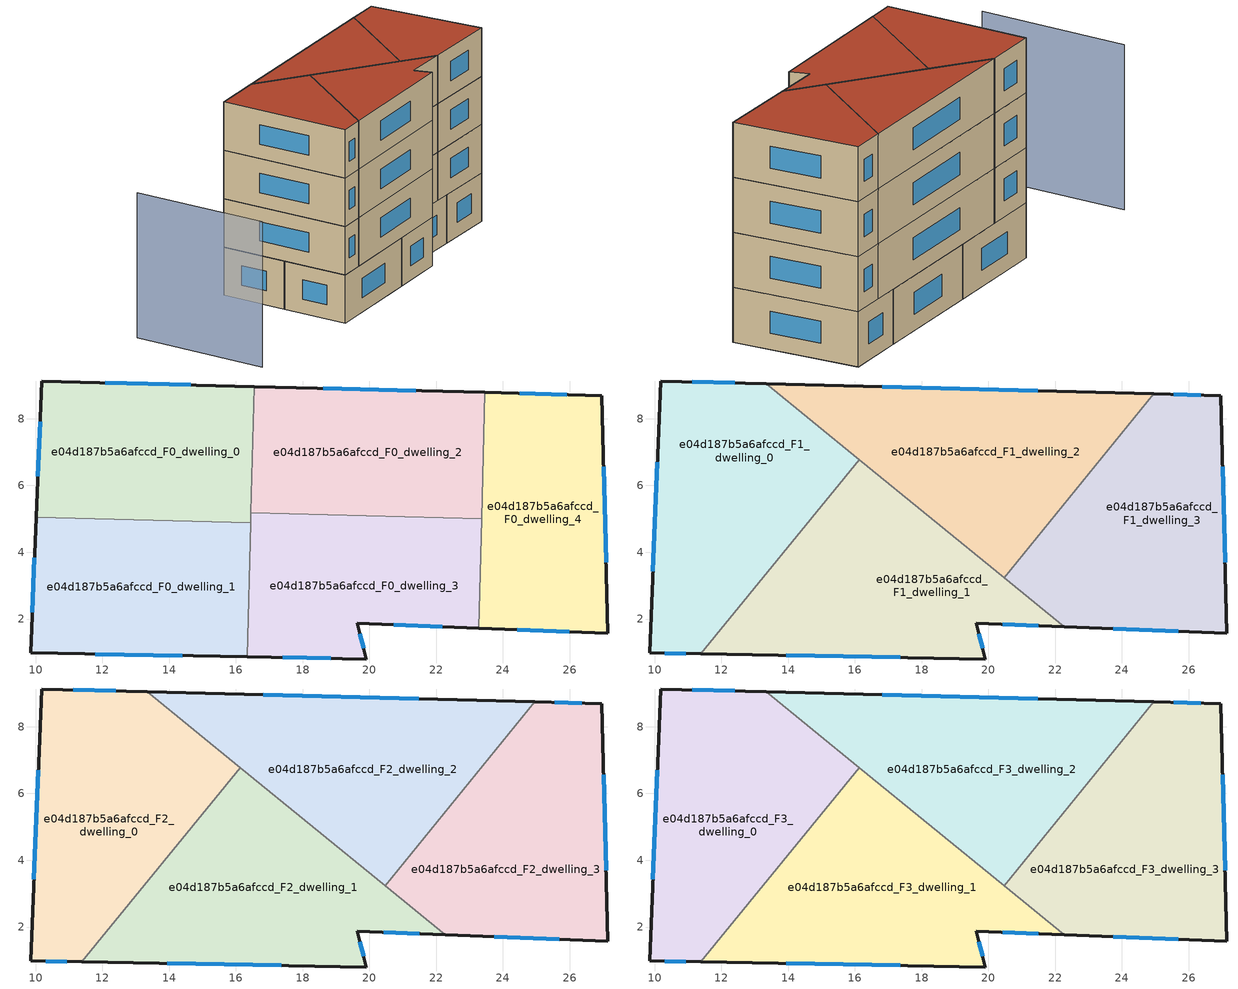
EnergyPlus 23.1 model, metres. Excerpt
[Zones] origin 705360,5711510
e04d187b5a6afccd_F0_dwelling_0
 floor ground (EU_floor_Construction): 16.44,4.88 16.55,8.96 10.19,9.13 10.02,5.05 z0
 wall outside (EU_wall_Construction): 10.02,5.05 10.19,9.13 16.55,8.96 z0:3
 wall to e04d187b5a6afccd_F0_dwelling_1 (EU_wall_Construction): 16.44,4.88 10.02,5.05 z0:3
 wall to e04d187b5a6afccd_F0_dwelling_2 (EU_wall_Construction): 16.55,8.96 16.45,5.19 z0:3
 wall to e04d187b5a6afccd_F0_dwelling_3 (EU_wall_Construction): 16.45,5.19 16.44,4.88 z0:3
 window (EU_Window_Construction): 10.07,6.27 10.14,7.91 / 12.09,9.08 14.64,9.01 z0.9:2.1
 ceiling adiabatic (EU_roof_Construction): 16.55,8.96 16.48,6.49 13.34,9.05 z3
e04d187b5a6afccd_F0_dwelling_1
 floor ground (EU_floor_Construction): 16.34,0.87 16.44,4.88 10.02,5.05 9.85,0.99 z0
 wall outside (EU_wall_Construction): 16.34,0.87 9.85,0.99 10.02,5.05 z0:3
 wall to e04d187b5a6afccd_F0_dwelling_3 (EU_wall_Construction): 16.44,4.88 16.34,0.87 z0:3
 window (EU_Window_Construction): 9.9,2.2 9.97,3.83 / 14.4,0.9 11.79,0.95 z0.9:2.1
e04d187b5a6afccd_F0_dwelling_2
 floor ground (EU_floor_Construction): 23.36,5.01 23.46,8.79 16.55,8.96 16.45,5.19 z0
 wall outside (EU_wall_Construction): 16.55,8.96 23.46,8.79 z0:3
 wall to e04d187b5a6afccd_F0_dwelling_3 (EU_wall_Construction): 23.36,5.01 16.45,5.19 z0:3
 wall to e04d187b5a6afccd_F0_dwelling_4 (EU_wall_Construction): 23.46,8.79 23.36,5.01 z0:3
 window (EU_Window_Construction): 18.62,8.91 21.39,8.84 z0.9:2.1
e04d187b5a6afccd_F0_dwelling_3
 floor ground (EU_floor_Construction): 23.28,1.73 23.36,5.01 16.45,5.19 16.34,0.87 19.9,0.8 19.64,1.87 z0
 wall outside (EU_wall_Construction): 23.28,1.73 19.64,1.87 19.9,0.8 16.34,0.87 z0:3
 wall to e04d187b5a6afccd_F0_dwelling_4 (EU_wall_Construction): 23.36,5.01 23.28,1.73 z0:3
 window (EU_Window_Construction): 19.72,1.55 19.82,1.12 / 18.84,0.82 17.41,0.85 / 22.19,1.77 20.73,1.83 z0.9:2.1
e04d187b5a6afccd_F0_dwelling_4
 floor ground (EU_floor_Construction): 27.15,1.58 26.95,8.7 23.46,8.79 23.28,1.73 z0
 wall outside (EU_wall_Construction): 23.46,8.79 26.95,8.7 27.15,1.58 23.28,1.73 z0:3
 window (EU_Window_Construction): 24.51,8.76 25.91,8.72 / 27.01,6.56 27.09,3.71 / 25.99,1.62 24.43,1.68 z0.9:2.1
e04d187b5a6afccd_F1_dwelling_0
 floor to e04d187b5a6afccd_F0_dwelling_0 (EU_floor_Construction): 14.63,4.93 16.13,6.78 13.34,9.05 10.19,9.13 10.02,5.05 z3
 floor to e04d187b5a6afccd_F0_dwelling_1 (EU_floor_Construction): 11.39,0.96 14.63,4.93 10.02,5.05 9.85,0.99 z3
 wall outside (EU_wall_Construction): 11.39,0.96 9.85,0.99 10.19,9.13 13.34,9.05 z3:6
 wall to e04d187b5a6afccd_F1_dwelling_1 (EU_wall_Construction): 16.13,6.78 11.39,0.96 z3:6
 wall to e04d187b5a6afccd_F1_dwelling_2 (EU_wall_Construction): 13.34,9.05 16.13,6.78 z3:6
 window (EU_Window_Construction): 11.13,9.11 12.4,9.07 / 10.93,0.97 10.31,0.98 / 9.95,3.42 10.09,6.69 z3.9:5.1
e04d187b5a6afccd_F1_dwelling_1
 floor to e04d187b5a6afccd_F0_dwelling_3 (EU_floor_Construction): 22.28,1.77 18.13,5.15 16.45,5.19 16.34,0.87 19.9,0.8 19.64,1.87 z3
 floor to e04d187b5a6afccd_F0_dwelling_1 (EU_floor_Construction): 16.34,0.87 16.44,4.88 14.63,4.93 11.39,0.96 z3
 floor to e04d187b5a6afccd_F0_dwelling_0 (EU_floor_Construction): 16.44,4.88 16.48,6.49 16.13,6.78 14.63,4.93 z3
 floor to e04d187b5a6afccd_F0_dwelling_2 (EU_floor_Construction): 18.13,5.15 16.48,6.49 16.45,5.19 z3
 wall outside (EU_wall_Construction): 22.28,1.77 19.64,1.87 19.9,0.8 11.39,0.96 z3:6
 wall to e04d187b5a6afccd_F1_dwelling_3 (EU_wall_Construction): 20.47,3.24 22.28,1.77 z3:6
 wall to e04d187b5a6afccd_F1_dwelling_2 (EU_wall_Construction): 16.13,6.78 20.47,3.24 z3:6
 window (EU_Window_Construction): 21.49,1.8 20.43,1.84 / 19.72,1.55 19.82,1.12 / 17.35,0.85 13.94,0.91 z3.9:5.1
e04d187b5a6afccd_F1_dwelling_2
 floor to e04d187b5a6afccd_F0_dwelling_2 (EU_floor_Construction): 21.94,5.05 23.41,6.85 23.46,8.79 16.55,8.96 16.48,6.49 18.13,5.15 z3
 floor to e04d187b5a6afccd_F0_dwelling_4 (EU_floor_Construction): 23.41,6.85 24.96,8.75 23.46,8.79 z3
 floor to e04d187b5a6afccd_F0_dwelling_3 (EU_floor_Construction): 20.47,3.24 21.94,5.05 18.13,5.15 z3
 floor adiabatic (EU_floor_Construction): 20.47,3.24 16.48,6.49 16.55,8.96 13.34,9.05 z3
 wall outside (EU_wall_Construction): 13.34,9.05 24.96,8.75 z3:6
 wall to e04d187b5a6afccd_F1_dwelling_3 (EU_wall_Construction): 24.96,8.75 20.47,3.24 z3:6
 window (EU_Window_Construction): 16.82,8.96 21.48,8.84 z3.9:5.1
e04d187b5a6afccd_F1_dwelling_3
 floor to e04d187b5a6afccd_F0_dwelling_4 (EU_floor_Construction): 27.15,1.58 26.95,8.7 24.96,8.75 23.41,6.85 23.28,1.73 z3
 floor to e04d187b5a6afccd_F0_dwelling_2 (EU_floor_Construction): 23.36,5.01 23.41,6.85 21.94,5.05 z3
 floor to e04d187b5a6afccd_F0_dwelling_3 (EU_floor_Construction): 23.28,1.73 23.36,5.01 21.94,5.05 20.47,3.24 22.28,1.77 z3
 wall outside (EU_wall_Construction): 24.96,8.75 26.95,8.7 27.15,1.58 22.28,1.77 z3:6
 window (EU_Window_Construction): 25.56,8.73 26.36,8.71 / 27.01,6.56 27.09,3.71 / 25.69,1.63 23.73,1.71 z3.9:5.1
e04d187b5a6afccd_F2_dwelling_0
 floor to e04d187b5a6afccd_F1_dwelling_0 (EU_floor_Construction): 11.39,0.96 16.13,6.78 13.34,9.05 10.19,9.13 9.85,0.99 z6
 wall outside (EU_wall_Construction): 11.39,0.96 9.85,0.99 10.19,9.13 13.34,9.05 z6:9
 wall to e04d187b5a6afccd_F2_dwelling_1 (EU_wall_Construction): 16.13,6.78 11.39,0.96 z6:9
 wall to e04d187b5a6afccd_F2_dwelling_2 (EU_wall_Construction): 13.34,9.05 16.13,6.78 z6:9
 window (EU_Window_Construction): 11.13,9.11 12.4,9.07 / 10.93,0.97 10.31,0.98 / 9.95,3.42 10.09,6.69 z6.9:8.1
e04d187b5a6afccd_F2_dwelling_1
 floor to e04d187b5a6afccd_F1_dwelling_1 (EU_floor_Construction): 22.28,1.77 16.13,6.78 11.39,0.96 19.9,0.8 19.64,1.87 z6
 wall outside (EU_wall_Construction): 22.28,1.77 19.64,1.87 19.9,0.8 11.39,0.96 z6:9
 wall to e04d187b5a6afccd_F2_dwelling_3 (EU_wall_Construction): 20.47,3.24 22.28,1.77 z6:9
 wall to e04d187b5a6afccd_F2_dwelling_2 (EU_wall_Construction): 16.13,6.78 20.47,3.24 z6:9
 window (EU_Window_Construction): 21.49,1.8 20.43,1.84 / 19.72,1.55 19.82,1.12 / 17.35,0.85 13.94,0.91 z6.9:8.1
e04d187b5a6afccd_F2_dwelling_2
 floor to e04d187b5a6afccd_F1_dwelling_2 (EU_floor_Construction): 20.47,3.24 24.96,8.75 13.34,9.05 z6
 wall outside (EU_wall_Construction): 13.34,9.05 24.96,8.75 z6:9
 wall to e04d187b5a6afccd_F2_dwelling_3 (EU_wall_Construction): 24.96,8.75 20.47,3.24 z6:9
 window (EU_Window_Construction): 16.82,8.96 21.48,8.84 z6.9:8.1
e04d187b5a6afccd_F2_dwelling_3
 floor to e04d187b5a6afccd_F1_dwelling_3 (EU_floor_Construction): 27.15,1.58 26.95,8.7 24.96,8.75 20.47,3.24 22.28,1.77 z6
 wall outside (EU_wall_Construction): 24.96,8.75 26.95,8.7 27.15,1.58 22.28,1.77 z6:9
 window (EU_Window_Construction): 25.56,8.73 26.36,8.71 / 27.01,6.56 27.09,3.71 / 25.69,1.63 23.73,1.71 z6.9:8.1
e04d187b5a6afccd_F3_dwelling_0
 floor to e04d187b5a6afccd_F2_dwelling_0 (EU_floor_Construction): 11.39,0.96 16.13,6.78 13.34,9.05 10.19,9.13 9.85,0.99 z9
 wall outside (EU_wall_Construction): 11.39,0.96 9.85,0.99 10.19,9.13 13.34,9.05 z9:12
 wall to e04d187b5a6afccd_F3_dwelling_1 (EU_wall_Construction): 16.13,6.78 11.39,0.96 z9:12
 wall to e04d187b5a6afccd_F3_dwelling_2 (EU_wall_Construction): 13.34,9.05 16.13,6.78 z9:12
 window (EU_Window_Construction): 11.13,9.11 12.4,9.07 / 10.93,0.97 10.31,0.98 / 9.95,3.42 10.09,6.69 z9.9:11.1
 roof outside (EU_roof_Construction): 16.13,6.78 11.39,0.96 9.85,0.99 10.19,9.13 13.34,9.05 z12
e04d187b5a6afccd_F3_dwelling_1
 floor to e04d187b5a6afccd_F2_dwelling_1 (EU_floor_Construction): 22.28,1.77 16.13,6.78 11.39,0.96 19.9,0.8 19.64,1.87 z9
 wall outside (EU_wall_Construction): 22.28,1.77 19.64,1.87 19.9,0.8 11.39,0.96 z9:12
 wall to e04d187b5a6afccd_F3_dwelling_3 (EU_wall_Construction): 20.47,3.24 22.28,1.77 z9:12
 wall to e04d187b5a6afccd_F3_dwelling_2 (EU_wall_Construction): 16.13,6.78 20.47,3.24 z9:12
 window (EU_Window_Construction): 21.49,1.8 20.43,1.84 / 19.72,1.55 19.82,1.12 / 17.35,0.85 13.94,0.91 z9.9:11.1
 roof outside (EU_roof_Construction): 22.28,1.77 19.64,1.87 19.9,0.8 11.39,0.96 16.13,6.78 z12
e04d187b5a6afccd_F3_dwelling_2
 floor to e04d187b5a6afccd_F2_dwelling_2 (EU_floor_Construction): 20.47,3.24 24.96,8.75 13.34,9.05 z9
 wall outside (EU_wall_Construction): 13.34,9.05 24.96,8.75 z9:12
 wall to e04d187b5a6afccd_F3_dwelling_3 (EU_wall_Construction): 24.96,8.75 20.47,3.24 z9:12
 window (EU_Window_Construction): 16.82,8.96 21.48,8.84 z9.9:11.1
 roof outside (EU_roof_Construction): 24.96,8.75 20.47,3.24 13.34,9.05 z12
e04d187b5a6afccd_F3_dwelling_3
 floor to e04d187b5a6afccd_F2_dwelling_3 (EU_floor_Construction): 27.15,1.58 26.95,8.7 24.96,8.75 20.47,3.24 22.28,1.77 z9
 wall outside (EU_wall_Construction): 24.96,8.75 26.95,8.7 27.15,1.58 22.28,1.77 z9:12
 window (EU_Window_Construction): 25.56,8.73 26.36,8.71 / 27.01,6.56 27.09,3.71 / 25.69,1.63 23.73,1.71 z9.9:11.1
 roof outside (EU_roof_Construction): 26.95,8.7 27.15,1.58 22.28,1.77 20.47,3.24 24.96,8.75 z12
shading: 2.18,10.36 1.78,1.99 z0:9
[Building]
EU S2 Campaign: North Axis=0; Terrain=City; Solar Distribution=FullExterior
[Site:Location]
London: Latitude=51.5; Longitude=-0.5; Time Zone=0; Elevation=25
[SizingPeriod:WeatherFileDays]
AnnualSizingPeriod: Begin Month=1; Begin Day of Month=1; End Month=12; End Day of Month=31; Day of Week for Start Day=Monday; Use Weather File Daylight Saving Period=No; Use Weather File Rain and Snow Indicators=No
[MATERIAL]
EU_InternalMass_Material: Roughness=MediumRough; Thickness=0.1; Conductivity=1; Density=1800; Specific Heat=900; Thermal Absorptance=0.9; Solar Absorptance=0.7; Visible Absorptance=0.7
[MATERIAL:NOMASS] Roughness=MediumRough; Thermal Absorptance=0.9; Solar Absorptance=0.7; Visible Absorptance=0.7
Name | Thermal Resistance
EU_wall_NoMass | 1.04674
EU_roof_NoMass | 4.32442
EU_floor_NoMass | 2.04616
[WINDOWMATERIAL:SIMPLEGLAZINGSYSTEM]
EU_Window_SimpleGlazing: UFactor=4.25843; Solar Heat Gain Coefficient=0.85; Visible Transmittance=0.85
[CONSTRUCTION]
EU_wall_Construction: EU_wall_NoMass
EU_roof_Construction: EU_roof_NoMass
EU_floor_Construction: EU_floor_NoMass
EU_InternalMass_Construction: EU_InternalMass_Material
EU_Window_Construction: EU_Window_SimpleGlazing
[ZONE] Type=1; Multiplier=1; Ceiling Height=autocalculate; Floor Area=autocalculate; Part of Total Floor Area=Yes
Name | Volume
e04d187b5a6afccd_F0_dwelling_0 | 78.3303
e04d187b5a6afccd_F1_dwelling_0; e04d187b5a6afccd_F2_dwelling_0; e04d187b5a6afccd_F3_dwelling_0 | 97.9087
e04d187b5a6afccd_F0_dwelling_1 | 78.3333
e04d187b5a6afccd_F1_dwelling_1; e04d187b5a6afccd_F2_dwelling_1; e04d187b5a6afccd_F3_dwelling_1 | 97.9197
e04d187b5a6afccd_F0_dwelling_2 | 78.3457
e04d187b5a6afccd_F1_dwelling_2; e04d187b5a6afccd_F2_dwelling_2; e04d187b5a6afccd_F3_dwelling_2 | 97.9307
e04d187b5a6afccd_F0_dwelling_3 | 78.3362
e04d187b5a6afccd_F1_dwelling_3; e04d187b5a6afccd_F2_dwelling_3; e04d187b5a6afccd_F3_dwelling_3 | 97.9226
e04d187b5a6afccd_F0_dwelling_4 | 78.3289
[INTERNALMASS] Construction=EU_InternalMass_Construction
Name | Zone or ZoneList | Surface Area
e04d187b5a6afccd_F0_dwelling_0_EU_InternalMass | e04d187b5a6afccd_F0_dwelling_0 | 26.1089
e04d187b5a6afccd_F0_dwelling_1_EU_InternalMass | e04d187b5a6afccd_F0_dwelling_1 | 26.1127
e04d187b5a6afccd_F0_dwelling_2_EU_InternalMass | e04d187b5a6afccd_F0_dwelling_2 | 26.1136
e04d187b5a6afccd_F0_dwelling_3_EU_InternalMass | e04d187b5a6afccd_F0_dwelling_3 | 26.1121
e04d187b5a6afccd_F0_dwelling_4_EU_InternalMass | e04d187b5a6afccd_F0_dwelling_4 | 26.1101
e04d187b5a6afccd_F1_dwelling_0_EU_InternalMass | e04d187b5a6afccd_F1_dwelling_0 | 32.6381
e04d187b5a6afccd_F1_dwelling_1_EU_InternalMass | e04d187b5a6afccd_F1_dwelling_1 | 32.6382
e04d187b5a6afccd_F1_dwelling_2_EU_InternalMass | e04d187b5a6afccd_F1_dwelling_2 | 32.6405
e04d187b5a6afccd_F1_dwelling_3_EU_InternalMass | e04d187b5a6afccd_F1_dwelling_3 | 32.6407
e04d187b5a6afccd_F2_dwelling_0_EU_InternalMass | e04d187b5a6afccd_F2_dwelling_0 | 32.6381
e04d187b5a6afccd_F2_dwelling_1_EU_InternalMass | e04d187b5a6afccd_F2_dwelling_1 | 32.6382
e04d187b5a6afccd_F2_dwelling_2_EU_InternalMass | e04d187b5a6afccd_F2_dwelling_2 | 32.6405
e04d187b5a6afccd_F2_dwelling_3_EU_InternalMass | e04d187b5a6afccd_F2_dwelling_3 | 32.6407
e04d187b5a6afccd_F3_dwelling_0_EU_InternalMass | e04d187b5a6afccd_F3_dwelling_0 | 32.6381
e04d187b5a6afccd_F3_dwelling_1_EU_InternalMass | e04d187b5a6afccd_F3_dwelling_1 | 32.6382
e04d187b5a6afccd_F3_dwelling_2_EU_InternalMass | e04d187b5a6afccd_F3_dwelling_2 | 32.6405
e04d187b5a6afccd_F3_dwelling_3_EU_InternalMass | e04d187b5a6afccd_F3_dwelling_3 | 32.6407
[OTHEREQUIPMENT] Fuel Type=Electricity; Design Level Calculation Method=Watts/Area; Power per Zone Floor Area=1; Fraction Latent=0; Fraction Radiant=0; Fraction Lost=0; Carbon Dioxide Generation Rate=0; EndUse Subcategory=EU_Step8_InternalGains
Name | Zone or ZoneList or Space or SpaceList | Schedule
EU_Step8_InternalGain_e04d187b5a6afccd_F0_dwelling_0_f000 | e04d187b5a6afccd_F0_dwelling_0 | EU_Step8_GainSchedule_e04d187b5a6afccd_F0_dwelling_0_f000
EU_Step8_InternalGain_e04d187b5a6afccd_F0_dwelling_1_f000 | e04d187b5a6afccd_F0_dwelling_1 | EU_Step8_GainSchedule_e04d187b5a6afccd_F0_dwelling_1_f000
EU_Step8_InternalGain_e04d187b5a6afccd_F0_dwelling_2_f000 | e04d187b5a6afccd_F0_dwelling_2 | EU_Step8_GainSchedule_e04d187b5a6afccd_F0_dwelling_2_f000
EU_Step8_InternalGain_e04d187b5a6afccd_F0_dwelling_3_f000 | e04d187b5a6afccd_F0_dwelling_3 | EU_Step8_GainSchedule_e04d187b5a6afccd_F0_dwelling_3_f000
EU_Step8_InternalGain_e04d187b5a6afccd_F0_dwelling_4_f000 | e04d187b5a6afccd_F0_dwelling_4 | EU_Step8_GainSchedule_e04d187b5a6afccd_F0_dwelling_4_f000
EU_Step8_InternalGain_e04d187b5a6afccd_F1_dwelling_0_f000 | e04d187b5a6afccd_F1_dwelling_0 | EU_Step8_GainSchedule_e04d187b5a6afccd_F1_dwelling_0_f000
EU_Step8_InternalGain_e04d187b5a6afccd_F1_dwelling_1_f000 | e04d187b5a6afccd_F1_dwelling_1 | EU_Step8_GainSchedule_e04d187b5a6afccd_F1_dwelling_1_f000
EU_Step8_InternalGain_e04d187b5a6afccd_F1_dwelling_2_f000 | e04d187b5a6afccd_F1_dwelling_2 | EU_Step8_GainSchedule_e04d187b5a6afccd_F1_dwelling_2_f000
EU_Step8_InternalGain_e04d187b5a6afccd_F1_dwelling_3_f000 | e04d187b5a6afccd_F1_dwelling_3 | EU_Step8_GainSchedule_e04d187b5a6afccd_F1_dwelling_3_f000
EU_Step8_InternalGain_e04d187b5a6afccd_F2_dwelling_0_f000 | e04d187b5a6afccd_F2_dwelling_0 | EU_Step8_GainSchedule_e04d187b5a6afccd_F2_dwelling_0_f000
EU_Step8_InternalGain_e04d187b5a6afccd_F2_dwelling_1_f000 | e04d187b5a6afccd_F2_dwelling_1 | EU_Step8_GainSchedule_e04d187b5a6afccd_F2_dwelling_1_f000
EU_Step8_InternalGain_e04d187b5a6afccd_F2_dwelling_2_f000 | e04d187b5a6afccd_F2_dwelling_2 | EU_Step8_GainSchedule_e04d187b5a6afccd_F2_dwelling_2_f000
EU_Step8_InternalGain_e04d187b5a6afccd_F2_dwelling_3_f000 | e04d187b5a6afccd_F2_dwelling_3 | EU_Step8_GainSchedule_e04d187b5a6afccd_F2_dwelling_3_f000
EU_Step8_InternalGain_e04d187b5a6afccd_F3_dwelling_0_f000 | e04d187b5a6afccd_F3_dwelling_0 | EU_Step8_GainSchedule_e04d187b5a6afccd_F3_dwelling_0_f000
EU_Step8_InternalGain_e04d187b5a6afccd_F3_dwelling_1_f000 | e04d187b5a6afccd_F3_dwelling_1 | EU_Step8_GainSchedule_e04d187b5a6afccd_F3_dwelling_1_f000
EU_Step8_InternalGain_e04d187b5a6afccd_F3_dwelling_2_f000 | e04d187b5a6afccd_F3_dwelling_2 | EU_Step8_GainSchedule_e04d187b5a6afccd_F3_dwelling_2_f000
EU_Step8_InternalGain_e04d187b5a6afccd_F3_dwelling_3_f000 | e04d187b5a6afccd_F3_dwelling_3 | EU_Step8_GainSchedule_e04d187b5a6afccd_F3_dwelling_3_f000
[ZONEVENTILATION:DESIGNFLOWRATE] Schedule=EU_AlwaysOn; Design Flow Rate Calculation Method=AirChanges/Hour; Air Changes per Hour=0.488719; Ventilation Type=Natural; Fan Pressure Rise=0; Fan Total Efficiency=1; Constant Term Coefficient=1; Temperature Term Coefficient=0; Velocity Term Coefficient=0; Velocity Squared Term Coefficient=0; Minimum Indoor Temperature=-100; Maximum Indoor Temperature=100; Delta Temperature=-100; Minimum Outdoor Temperature=-100; Maximum Outdoor Temperature=100; Maximum Wind Speed=40
Name | Zone or ZoneList or Space or SpaceList
EU_ConstantAir_e04d187b5a6afccd_F0_dwelling_0 | e04d187b5a6afccd_F0_dwelling_0
EU_ConstantAir_e04d187b5a6afccd_F0_dwelling_1 | e04d187b5a6afccd_F0_dwelling_1
EU_ConstantAir_e04d187b5a6afccd_F0_dwelling_2 | e04d187b5a6afccd_F0_dwelling_2
EU_ConstantAir_e04d187b5a6afccd_F0_dwelling_3 | e04d187b5a6afccd_F0_dwelling_3
EU_ConstantAir_e04d187b5a6afccd_F0_dwelling_4 | e04d187b5a6afccd_F0_dwelling_4
EU_ConstantAir_e04d187b5a6afccd_F1_dwelling_0 | e04d187b5a6afccd_F1_dwelling_0
EU_ConstantAir_e04d187b5a6afccd_F1_dwelling_1 | e04d187b5a6afccd_F1_dwelling_1
EU_ConstantAir_e04d187b5a6afccd_F1_dwelling_2 | e04d187b5a6afccd_F1_dwelling_2
EU_ConstantAir_e04d187b5a6afccd_F1_dwelling_3 | e04d187b5a6afccd_F1_dwelling_3
EU_ConstantAir_e04d187b5a6afccd_F2_dwelling_0 | e04d187b5a6afccd_F2_dwelling_0
EU_ConstantAir_e04d187b5a6afccd_F2_dwelling_1 | e04d187b5a6afccd_F2_dwelling_1
EU_ConstantAir_e04d187b5a6afccd_F2_dwelling_2 | e04d187b5a6afccd_F2_dwelling_2
EU_ConstantAir_e04d187b5a6afccd_F2_dwelling_3 | e04d187b5a6afccd_F2_dwelling_3
EU_ConstantAir_e04d187b5a6afccd_F3_dwelling_0 | e04d187b5a6afccd_F3_dwelling_0
EU_ConstantAir_e04d187b5a6afccd_F3_dwelling_1 | e04d187b5a6afccd_F3_dwelling_1
EU_ConstantAir_e04d187b5a6afccd_F3_dwelling_2 | e04d187b5a6afccd_F3_dwelling_2
EU_ConstantAir_e04d187b5a6afccd_F3_dwelling_3 | e04d187b5a6afccd_F3_dwelling_3
[HVACTEMPLATE:THERMOSTAT] Constant Heating Setpoint=20; Constant Cooling Setpoint=50
EU_HeatOnly_e04d187b5a6afccd_F0_dwelling_0; EU_HeatOnly_e04d187b5a6afccd_F0_dwelling_1; EU_HeatOnly_e04d187b5a6afccd_F0_dwelling_2; EU_HeatOnly_e04d187b5a6afccd_F0_dwelling_3; EU_HeatOnly_e04d187b5a6afccd_F0_dwelling_4; EU_HeatOnly_e04d187b5a6afccd_F1_dwelling_0; EU_HeatOnly_e04d187b5a6afccd_F1_dwelling_1; EU_HeatOnly_e04d187b5a6afccd_F1_dwelling_2; EU_HeatOnly_e04d187b5a6afccd_F1_dwelling_3; EU_HeatOnly_e04d187b5a6afccd_F2_dwelling_0; EU_HeatOnly_e04d187b5a6afccd_F2_dwelling_1; EU_HeatOnly_e04d187b5a6afccd_F2_dwelling_2; EU_HeatOnly_e04d187b5a6afccd_F2_dwelling_3; EU_HeatOnly_e04d187b5a6afccd_F3_dwelling_0; EU_HeatOnly_e04d187b5a6afccd_F3_dwelling_1; EU_HeatOnly_e04d187b5a6afccd_F3_dwelling_2; EU_HeatOnly_e04d187b5a6afccd_F3_dwelling_3
[HVACTEMPLATE:ZONE:IDEALLOADSAIRSYSTEM] System Availability Schedule=EU_AlwaysOn; Maximum Heating Supply Air Temperature=50; Minimum Cooling Supply Air Temperature=13; Maximum Heating Supply Air Humidity Ratio=0.0156; Minimum Cooling Supply Air Humidity Ratio=0.0077; Heating Limit=NoLimit; Cooling Limit=NoLimit; Heating Availability Schedule=EU_AlwaysOn; Cooling Availability Schedule=EU_CoolingOff; Dehumidification Control Type=ConstantSensibleHeatRatio; Cooling Sensible Heat Ratio=0.7; Dehumidification Setpoint=60; Humidification Control Type=None; Humidification Setpoint=30; Outdoor Air Method=None; Outdoor Air Flow Rate per Person=0.00944; Outdoor Air Flow Rate per Zone Floor Area=0; Outdoor Air Flow Rate per Zone=0; Demand Controlled Ventilation Type=None; Outdoor Air Economizer Type=NoEconomizer; Heat Recovery Type=None; Sensible Heat Recovery Effectiveness=0.7; Latent Heat Recovery Effectiveness=0.65
Name | Template Thermostat
e04d187b5a6afccd_F0_dwelling_0 | EU_HeatOnly_e04d187b5a6afccd_F0_dwelling_0
e04d187b5a6afccd_F0_dwelling_1 | EU_HeatOnly_e04d187b5a6afccd_F0_dwelling_1
e04d187b5a6afccd_F0_dwelling_2 | EU_HeatOnly_e04d187b5a6afccd_F0_dwelling_2
e04d187b5a6afccd_F0_dwelling_3 | EU_HeatOnly_e04d187b5a6afccd_F0_dwelling_3
e04d187b5a6afccd_F0_dwelling_4 | EU_HeatOnly_e04d187b5a6afccd_F0_dwelling_4
e04d187b5a6afccd_F1_dwelling_0 | EU_HeatOnly_e04d187b5a6afccd_F1_dwelling_0
e04d187b5a6afccd_F1_dwelling_1 | EU_HeatOnly_e04d187b5a6afccd_F1_dwelling_1
e04d187b5a6afccd_F1_dwelling_2 | EU_HeatOnly_e04d187b5a6afccd_F1_dwelling_2
e04d187b5a6afccd_F1_dwelling_3 | EU_HeatOnly_e04d187b5a6afccd_F1_dwelling_3
e04d187b5a6afccd_F2_dwelling_0 | EU_HeatOnly_e04d187b5a6afccd_F2_dwelling_0
e04d187b5a6afccd_F2_dwelling_1 | EU_HeatOnly_e04d187b5a6afccd_F2_dwelling_1
e04d187b5a6afccd_F2_dwelling_2 | EU_HeatOnly_e04d187b5a6afccd_F2_dwelling_2
e04d187b5a6afccd_F2_dwelling_3 | EU_HeatOnly_e04d187b5a6afccd_F2_dwelling_3
e04d187b5a6afccd_F3_dwelling_0 | EU_HeatOnly_e04d187b5a6afccd_F3_dwelling_0
e04d187b5a6afccd_F3_dwelling_1 | EU_HeatOnly_e04d187b5a6afccd_F3_dwelling_1
e04d187b5a6afccd_F3_dwelling_2 | EU_HeatOnly_e04d187b5a6afccd_F3_dwelling_2
e04d187b5a6afccd_F3_dwelling_3 | EU_HeatOnly_e04d187b5a6afccd_F3_dwelling_3
[SIZING:ZONE] Zone Cooling Design Supply Air Temperature Input Method=SupplyAirTemperature; Zone Cooling Design Supply Air Temperature=13; Zone Heating Design Supply Air Temperature Input Method=SupplyAirTemperature; Zone Heating Design Supply Air Temperature=50; Zone Cooling Design Supply Air Humidity Ratio=0.008; Zone Heating Design Supply Air Humidity Ratio=0.008; Cooling Design Air Flow Method=DesignDay; Cooling Design Air Flow Rate=0; Cooling Minimum Air Flow per Zone Floor Area=0.000762; Cooling Minimum Air Flow=0; Cooling Minimum Air Flow Fraction=0.2; Heating Design Air Flow Method=DesignDay; Heating Design Air Flow Rate=0; Heating Maximum Air Flow per Zone Floor Area=0.002032; Heating Maximum Air Flow=0.141576; Heating Maximum Air Flow Fraction=0.3; Account for Dedicated Outdoor Air System=No; Dedicated Outdoor Air System Control Strategy=NeutralSupplyAir; Dedicated Outdoor Air Low Setpoint Temperature for Design=autosize; Dedicated Outdoor Air High Setpoint Temperature for Design=autosize; Zone Load Sizing Method=Sensible Load Only No Latent Load; Zone Latent Cooling Design Supply Air Humidity Ratio Input Method=HumidityRatioDifference; Zone Cooling Design Supply Air Humidity Ratio Difference=0.005; Zone Latent Heating Design Supply Air Humidity Ratio Input Method=HumidityRatioDifference; Zone Humidification Design Supply Air Humidity Ratio Difference=0.005
e04d187b5a6afccd_F0_dwelling_0; e04d187b5a6afccd_F0_dwelling_1; e04d187b5a6afccd_F0_dwelling_2; e04d187b5a6afccd_F0_dwelling_3; e04d187b5a6afccd_F0_dwelling_4; e04d187b5a6afccd_F1_dwelling_0; e04d187b5a6afccd_F1_dwelling_1; e04d187b5a6afccd_F1_dwelling_2; e04d187b5a6afccd_F1_dwelling_3; e04d187b5a6afccd_F2_dwelling_0; e04d187b5a6afccd_F2_dwelling_1; e04d187b5a6afccd_F2_dwelling_2; e04d187b5a6afccd_F2_dwelling_3; e04d187b5a6afccd_F3_dwelling_0; e04d187b5a6afccd_F3_dwelling_1; e04d187b5a6afccd_F3_dwelling_2; e04d187b5a6afccd_F3_dwelling_3
[SCHEDULE:CONSTANT]
Name | Hourly Value
EU_AlwaysOn | 1
EU_CoolingOff | 0
[SCHEDULE:FILE] Column Number=1; Rows to Skip at Top=0; Number of Hours of Data=8760; Column Separator=Comma; Interpolate to Timestep=No; Minutes per Item=60; Adjust Schedule for Daylight Savings=Yes
Name | File
EU_Step8_GainSchedule_e04d187b5a6afccd_F0_dwelling_0_f000 | ../../schedules/e04d187b5a6afccd/e04d187b5a6afccd_F0_dwelling_0_f000_gain.csv
EU_Step8_GainSchedule_e04d187b5a6afccd_F0_dwelling_1_f000 | ../../schedules/e04d187b5a6afccd/e04d187b5a6afccd_F0_dwelling_1_f000_gain.csv
EU_Step8_GainSchedule_e04d187b5a6afccd_F0_dwelling_2_f000 | ../../schedules/e04d187b5a6afccd/e04d187b5a6afccd_F0_dwelling_2_f000_gain.csv
EU_Step8_GainSchedule_e04d187b5a6afccd_F0_dwelling_3_f000 | ../../schedules/e04d187b5a6afccd/e04d187b5a6afccd_F0_dwelling_3_f000_gain.csv
EU_Step8_GainSchedule_e04d187b5a6afccd_F0_dwelling_4_f000 | ../../schedules/e04d187b5a6afccd/e04d187b5a6afccd_F0_dwelling_4_f000_gain.csv
EU_Step8_GainSchedule_e04d187b5a6afccd_F1_dwelling_0_f000 | ../../schedules/e04d187b5a6afccd/e04d187b5a6afccd_F1_dwelling_0_f000_gain.csv
EU_Step8_GainSchedule_e04d187b5a6afccd_F1_dwelling_1_f000 | ../../schedules/e04d187b5a6afccd/e04d187b5a6afccd_F1_dwelling_1_f000_gain.csv
EU_Step8_GainSchedule_e04d187b5a6afccd_F1_dwelling_2_f000 | ../../schedules/e04d187b5a6afccd/e04d187b5a6afccd_F1_dwelling_2_f000_gain.csv
EU_Step8_GainSchedule_e04d187b5a6afccd_F1_dwelling_3_f000 | ../../schedules/e04d187b5a6afccd/e04d187b5a6afccd_F1_dwelling_3_f000_gain.csv
EU_Step8_GainSchedule_e04d187b5a6afccd_F2_dwelling_0_f000 | ../../schedules/e04d187b5a6afccd/e04d187b5a6afccd_F2_dwelling_0_f000_gain.csv
EU_Step8_GainSchedule_e04d187b5a6afccd_F2_dwelling_1_f000 | ../../schedules/e04d187b5a6afccd/e04d187b5a6afccd_F2_dwelling_1_f000_gain.csv
EU_Step8_GainSchedule_e04d187b5a6afccd_F2_dwelling_2_f000 | ../../schedules/e04d187b5a6afccd/e04d187b5a6afccd_F2_dwelling_2_f000_gain.csv
EU_Step8_GainSchedule_e04d187b5a6afccd_F2_dwelling_3_f000 | ../../schedules/e04d187b5a6afccd/e04d187b5a6afccd_F2_dwelling_3_f000_gain.csv
EU_Step8_GainSchedule_e04d187b5a6afccd_F3_dwelling_0_f000 | ../../schedules/e04d187b5a6afccd/e04d187b5a6afccd_F3_dwelling_0_f000_gain.csv
EU_Step8_GainSchedule_e04d187b5a6afccd_F3_dwelling_1_f000 | ../../schedules/e04d187b5a6afccd/e04d187b5a6afccd_F3_dwelling_1_f000_gain.csv
EU_Step8_GainSchedule_e04d187b5a6afccd_F3_dwelling_2_f000 | ../../schedules/e04d187b5a6afccd/e04d187b5a6afccd_F3_dwelling_2_f000_gain.csv
EU_Step8_GainSchedule_e04d187b5a6afccd_F3_dwelling_3_f000 | ../../schedules/e04d187b5a6afccd/e04d187b5a6afccd_F3_dwelling_3_f000_gain.csv
